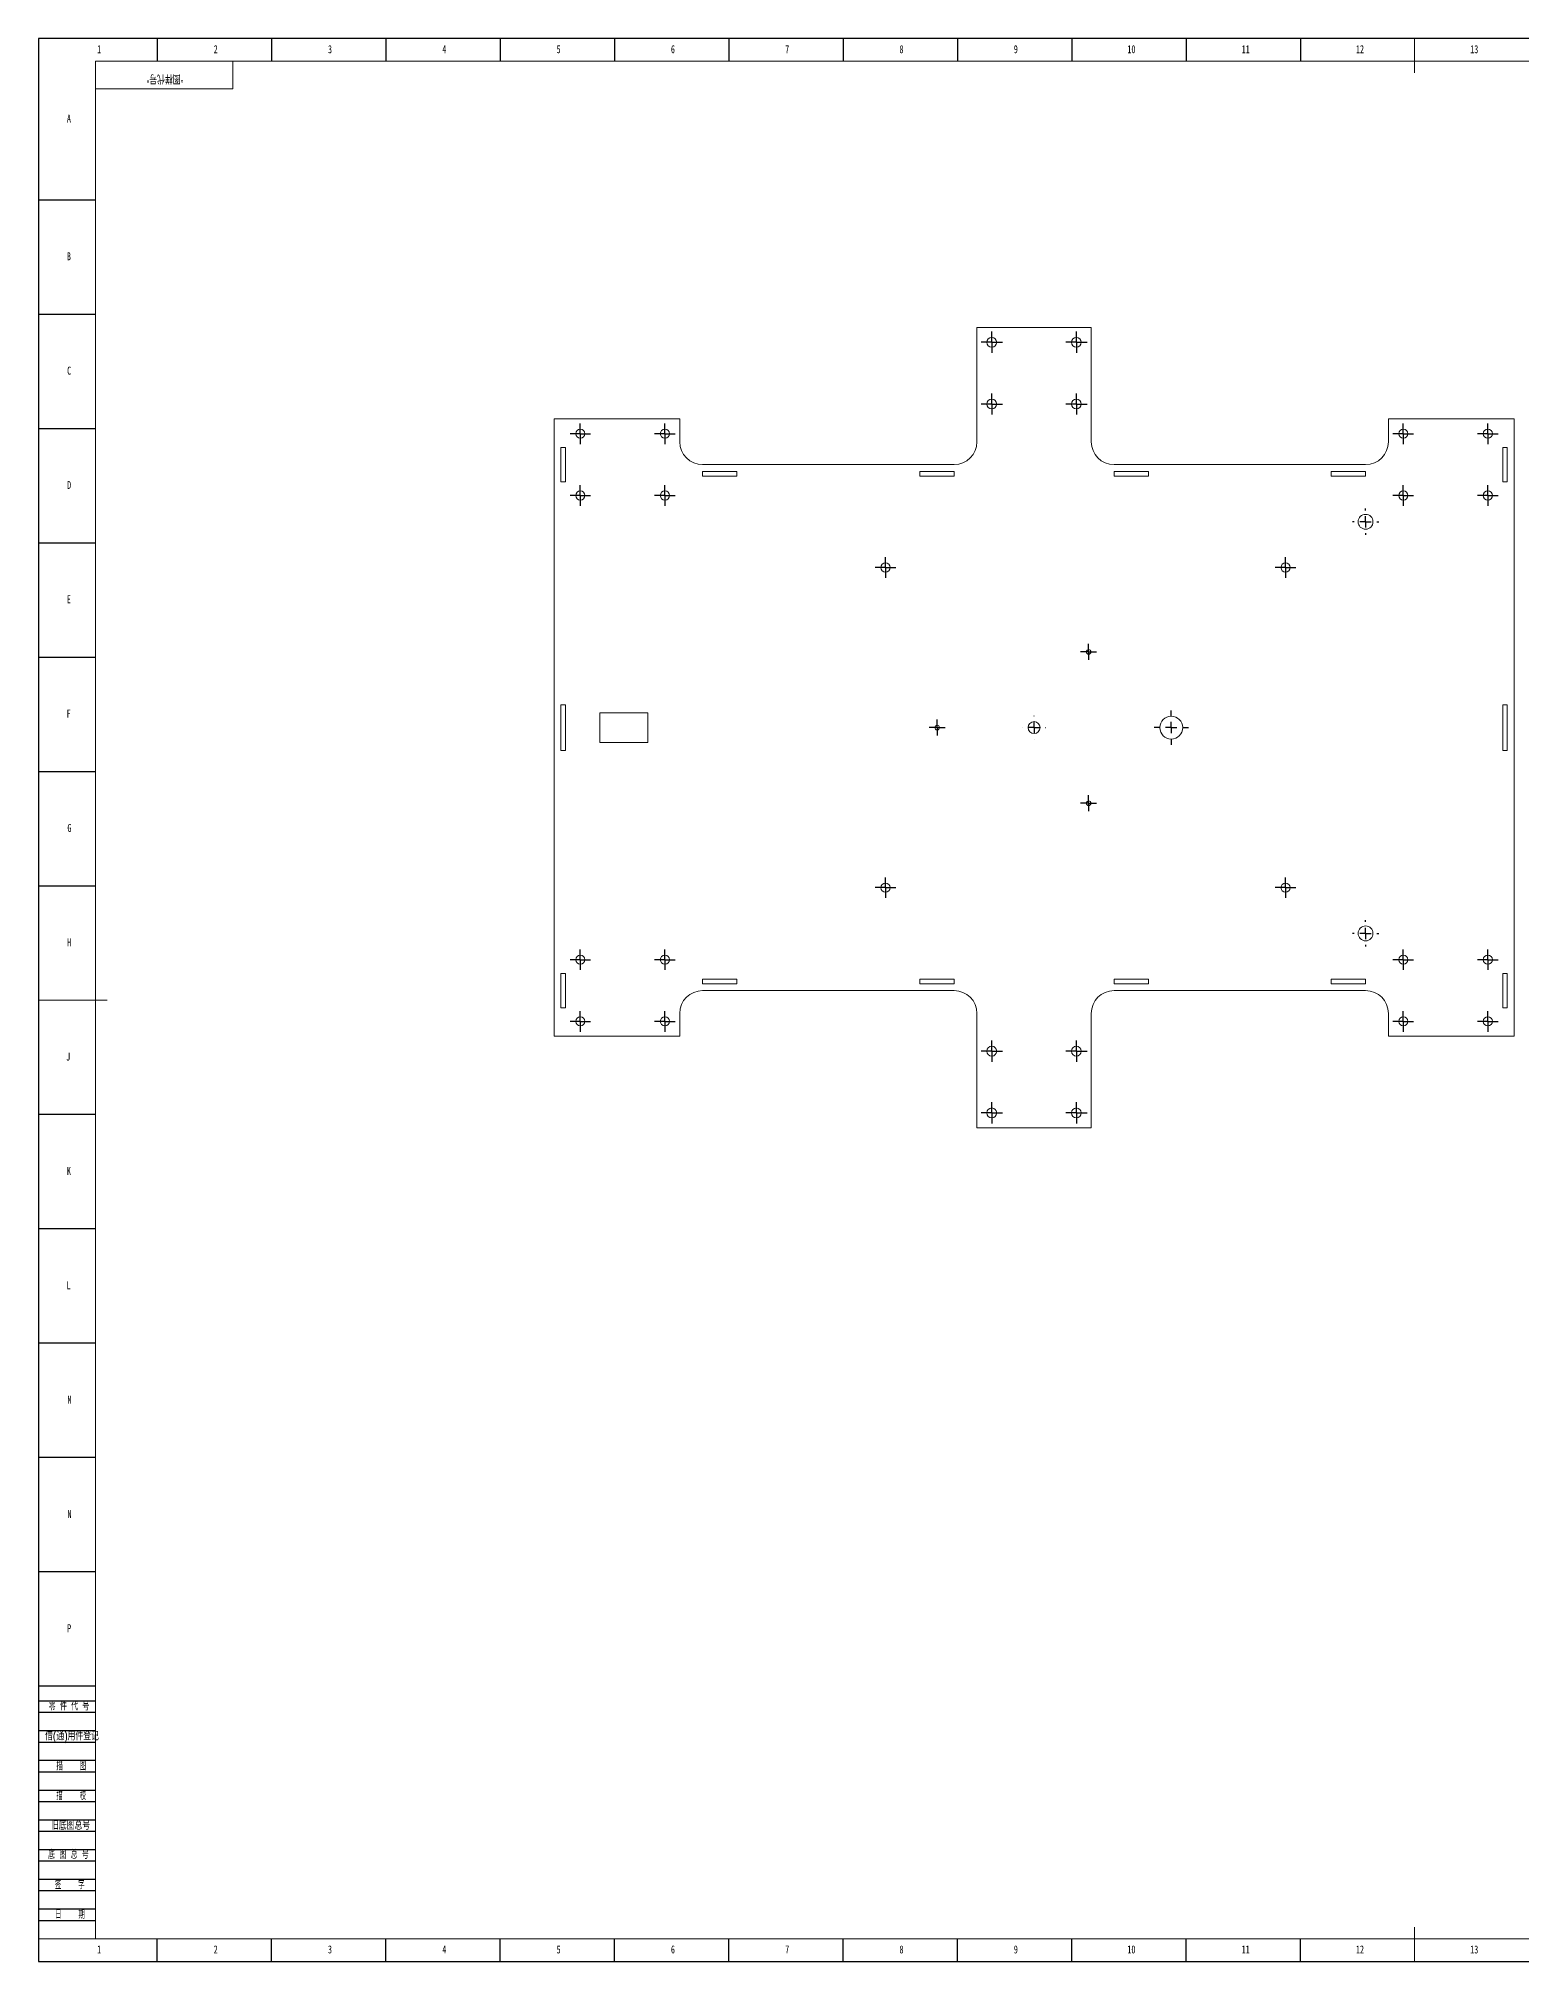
# Model space of a CAD drawing. Header units: millimetres. Extents: x 0 to 1189, y 0 to 841.
# Drawn here: x 0 to 649, y 0 to 841 of the extents above; entities that cross this region are included whole.
import ezdxf

# ---------------------------------------------------------------- set-up
doc = ezdxf.new("R2010")
doc.units = ezdxf.units.MM
for name, color, linetype in [('10', 7, 'Continuous'), ('5', 7, 'Continuous'), ('9', 7, 'Continuous'), ('SLD-0', 7, 'Continuous')]:
    doc.layers.add(name, color=color, linetype=linetype)
doc.styles.add('SLDTEXTSTYLE0', font='TXT', dxfattribs={"width": 0.7, "bigfont": 'bigfont'})
doc.styles.add('SLDTEXTSTYLE2', font='TXT', dxfattribs={"width": 0.614286, "bigfont": 'bigfont'})
doc.styles.add('SLDTEXTSTYLE4', font='TXT', dxfattribs={"width": 0.566667, "bigfont": 'bigfont'})
doc.styles.add('SLDTEXTSTYLE5', font='TXT', dxfattribs={"width": 0.7})

# ---------------------------------------------------------------- blocks, each defined once
blk = doc.blocks.new('SW_CENTERMARKSYMBOL_0')
at = {"layer": '10', "color": 0}
for p, q in [((-2.5, 0), (-4.5, 0)), ((0, 0), (-2.5, 0)), ((0, 2.5), (0, 4.5)), ((0, 0), (0, 2.5)), ((0, 0), (0, -2.5)), ((0, 0), (2.5, 0)), ((2.5, 0), (4.5, 0)), ((0, -2.5), (0, -4.5))]:
    blk.add_line(p, q, dxfattribs=at)
blk = doc.blocks.new('SW_CENTERMARKSYMBOL_1')
at = {"layer": '10', "color": 0}
for p, q in [((-2.5, 0), (-4.5, 0)), ((0, 0), (-2.5, 0)), ((0, 2.5), (0, 4.5)), ((0, 0), (0, 2.5)), ((0, 0), (0, -2.5)), ((0, 0), (2.5, 0)), ((2.5, 0), (4.5, 0)), ((0, -2.5), (0, -4.5))]:
    blk.add_line(p, q, dxfattribs=at)
blk = doc.blocks.new('SW_CENTERMARKSYMBOL_2')
at = {"layer": '10', "color": 0}
for p, q in [((-2.5, 0), (-4.5, 0)), ((0, 0), (-2.5, 0)), ((0, 2.5), (0, 4.5)), ((0, 0), (0, 2.5)), ((0, 0), (0, -2.5)), ((0, 0), (2.5, 0)), ((2.5, 0), (4.5, 0)), ((0, -2.5), (0, -4.5))]:
    blk.add_line(p, q, dxfattribs=at)
blk = doc.blocks.new('SW_CENTERMARKSYMBOL_3')
at = {"layer": '10', "color": 0}
for p, q in [((-2.5, 0), (-4.5, 0)), ((0, 0), (-2.5, 0)), ((0, 2.5), (0, 4.5)), ((0, 0), (0, 2.5)), ((0, 0), (0, -2.5)), ((0, 0), (2.5, 0)), ((2.5, 0), (4.5, 0)), ((0, -2.5), (0, -4.5))]:
    blk.add_line(p, q, dxfattribs=at)
blk = doc.blocks.new('SW_CENTERMARKSYMBOL_4')
at = {"layer": '10', "color": 0}
for p, q in [((-2.5, 0), (-4.5, 0)), ((0, 0), (-2.5, 0)), ((0, 2.5), (0, 4.5)), ((0, 0), (0, 2.5)), ((0, 0), (0, -2.5)), ((0, 0), (2.5, 0)), ((2.5, 0), (4.5, 0)), ((0, -2.5), (0, -4.5))]:
    blk.add_line(p, q, dxfattribs=at)
blk = doc.blocks.new('SW_CENTERMARKSYMBOL_5')
at = {"layer": '10', "color": 0}
for p, q in [((-2.5, 0), (-4.5, 0)), ((0, 0), (-2.5, 0)), ((0, 2.5), (0, 4.5)), ((0, 0), (0, 2.5)), ((0, 0), (0, -2.5)), ((0, 0), (2.5, 0)), ((2.5, 0), (4.5, 0)), ((0, -2.5), (0, -4.5))]:
    blk.add_line(p, q, dxfattribs=at)
blk = doc.blocks.new('SW_CENTERMARKSYMBOL_6')
at = {"layer": '10', "color": 0}
for p, q in [((-2.5, 0), (-4.5, 0)), ((0, 0), (-2.5, 0)), ((0, 2.5), (0, 4.5)), ((0, 0), (0, 2.5)), ((0, 0), (0, -2.5)), ((0, 0), (2.5, 0)), ((2.5, 0), (4.5, 0)), ((0, -2.5), (0, -4.5))]:
    blk.add_line(p, q, dxfattribs=at)
blk = doc.blocks.new('SW_CENTERMARKSYMBOL_7')
at = {"layer": '10', "color": 0}
for p, q in [((-2.5, 0), (-4.5, 0)), ((0, 0), (-2.5, 0)), ((0, 2.5), (0, 4.5)), ((0, 0), (0, 2.5)), ((0, 0), (0, -2.5)), ((0, 0), (2.5, 0)), ((2.5, 0), (4.5, 0)), ((0, -2.5), (0, -4.5))]:
    blk.add_line(p, q, dxfattribs=at)
blk = doc.blocks.new('SW_CENTERMARKSYMBOL_8')
at = {"layer": '10', "color": 0}
for p, q in [((-2.5, 0), (-4.5, 0)), ((0, 0), (-2.5, 0)), ((0, 2.5), (0, 4.5)), ((0, 0), (0, 2.5)), ((0, 0), (0, -2.5)), ((0, 0), (2.5, 0)), ((2.5, 0), (4.5, 0)), ((0, -2.5), (0, -4.5))]:
    blk.add_line(p, q, dxfattribs=at)
blk = doc.blocks.new('SW_CENTERMARKSYMBOL_9')
at = {"layer": '10', "color": 0}
for p, q in [((-2.5, 0), (-4.5, 0)), ((0, 0), (-2.5, 0)), ((0, 2.5), (0, 4.5)), ((0, 0), (0, 2.5)), ((0, 0), (0, -2.5)), ((0, 0), (2.5, 0)), ((2.5, 0), (4.5, 0)), ((0, -2.5), (0, -4.5))]:
    blk.add_line(p, q, dxfattribs=at)
blk = doc.blocks.new('SW_CENTERMARKSYMBOL_10')
at = {"layer": '10', "color": 0}
for p, q in [((-2.5, 0), (-4.5, 0)), ((0, 0), (-2.5, 0)), ((0, 2.5), (0, 4.5)), ((0, 0), (0, 2.5)), ((0, 0), (0, -2.5)), ((0, 0), (2.5, 0)), ((2.5, 0), (4.5, 0)), ((0, -2.5), (0, -4.5))]:
    blk.add_line(p, q, dxfattribs=at)
blk = doc.blocks.new('SW_CENTERMARKSYMBOL_11')
at = {"layer": '10', "color": 0}
for p, q in [((-2.5, 0), (-4.5, 0)), ((0, 0), (-2.5, 0)), ((0, 2.5), (0, 4.5)), ((0, 0), (0, 2.5)), ((0, 0), (0, -2.5)), ((0, 0), (2.5, 0)), ((2.5, 0), (4.5, 0)), ((0, -2.5), (0, -4.5))]:
    blk.add_line(p, q, dxfattribs=at)
blk = doc.blocks.new('SW_CENTERMARKSYMBOL_12')
at = {"layer": '10', "color": 0}
for p, q in [((-2.5, 0), (-4.5, 0)), ((0, 0), (-2.5, 0)), ((0, 2.5), (0, 4.5)), ((0, 0), (0, 2.5)), ((0, 0), (0, -2.5)), ((0, 0), (2.5, 0)), ((2.5, 0), (4.5, 0)), ((0, -2.5), (0, -4.5))]:
    blk.add_line(p, q, dxfattribs=at)
blk = doc.blocks.new('SW_CENTERMARKSYMBOL_13')
at = {"layer": '10', "color": 0}
for p, q in [((-2.5, 0), (-4.5, 0)), ((0, 0), (-2.5, 0)), ((0, 2.5), (0, 4.5)), ((0, 0), (0, 2.5)), ((0, 0), (0, -2.5)), ((0, 0), (2.5, 0)), ((2.5, 0), (4.5, 0)), ((0, -2.5), (0, -4.5))]:
    blk.add_line(p, q, dxfattribs=at)
blk = doc.blocks.new('SW_CENTERMARKSYMBOL_14')
at = {"layer": '10', "color": 0}
for p, q in [((-2.5, 0), (-4.5, 0)), ((0, 0), (-2.5, 0)), ((0, 2.5), (0, 4.5)), ((0, 0), (0, 2.5)), ((0, 0), (0, -2.5)), ((0, 0), (2.5, 0)), ((2.5, 0), (4.5, 0)), ((0, -2.5), (0, -4.5))]:
    blk.add_line(p, q, dxfattribs=at)
blk = doc.blocks.new('SW_CENTERMARKSYMBOL_15')
at = {"layer": '10', "color": 0}
for p, q in [((-2.5, 0), (-4.5, 0)), ((0, 0), (-2.5, 0)), ((0, 2.5), (0, 4.5)), ((0, 0), (0, 2.5)), ((0, 0), (0, -2.5)), ((0, 0), (2.5, 0)), ((2.5, 0), (4.5, 0)), ((0, -2.5), (0, -4.5))]:
    blk.add_line(p, q, dxfattribs=at)
blk = doc.blocks.new('SW_CENTERMARKSYMBOL_16')
at = {"layer": '10', "color": 0}
for p, q in [((-2.5, 0), (-4.65, 0)), ((0, 0), (-2.5, 0)), ((0, 2.5), (0, 4.65)), ((0, 0), (0, 2.5)), ((0, 0), (0, -2.5)), ((0, 0), (2.5, 0)), ((2.5, 0), (4.65, 0)), ((0, -2.5), (0, -4.65))]:
    blk.add_line(p, q, dxfattribs=at)
blk = doc.blocks.new('SW_CENTERMARKSYMBOL_17')
at = {"layer": '10', "color": 0}
for p, q in [((-2.5, 0), (-4.65, 0)), ((0, 0), (-2.5, 0)), ((0, 2.5), (0, 4.65)), ((0, 0), (0, 2.5)), ((0, 0), (0, -2.5)), ((0, 0), (2.5, 0)), ((2.5, 0), (4.65, 0)), ((0, -2.5), (0, -4.65))]:
    blk.add_line(p, q, dxfattribs=at)
blk = doc.blocks.new('SW_CENTERMARKSYMBOL_18')
at = {"layer": '10', "color": 0}
for p, q in [((-2.5, 0), (-4.65, 0)), ((0, 0), (-2.5, 0)), ((0, 2.5), (0, 4.65)), ((0, 0), (0, 2.5)), ((0, 0), (0, -2.5)), ((0, 0), (2.5, 0)), ((2.5, 0), (4.65, 0)), ((0, -2.5), (0, -4.65))]:
    blk.add_line(p, q, dxfattribs=at)
blk = doc.blocks.new('SW_CENTERMARKSYMBOL_19')
at = {"layer": '10', "color": 0}
for p, q in [((-2.5, 0), (-4.65, 0)), ((0, 0), (-2.5, 0)), ((0, 2.5), (0, 4.65)), ((0, 0), (0, 2.5)), ((0, 0), (0, -2.5)), ((0, 0), (2.5, 0)), ((2.5, 0), (4.65, 0)), ((0, -2.5), (0, -4.65))]:
    blk.add_line(p, q, dxfattribs=at)
blk = doc.blocks.new('SW_CENTERMARKSYMBOL_20')
at = {"layer": '10', "color": 0}
for p, q in [((-2.5, 0), (-4.65, 0)), ((0, 0), (-2.5, 0)), ((0, 2.5), (0, 4.65)), ((0, 0), (0, 2.5)), ((0, 0), (0, -2.5)), ((0, 0), (2.5, 0)), ((2.5, 0), (4.65, 0)), ((0, -2.5), (0, -4.65))]:
    blk.add_line(p, q, dxfattribs=at)
blk = doc.blocks.new('SW_CENTERMARKSYMBOL_21')
at = {"layer": '10', "color": 0}
for p, q in [((-2.5, 0), (-4.65, 0)), ((0, 0), (-2.5, 0)), ((0, 2.5), (0, 4.65)), ((0, 0), (0, 2.5)), ((0, 0), (0, -2.5)), ((0, 0), (2.5, 0)), ((2.5, 0), (4.65, 0)), ((0, -2.5), (0, -4.65))]:
    blk.add_line(p, q, dxfattribs=at)
blk = doc.blocks.new('SW_CENTERMARKSYMBOL_22')
at = {"layer": '10', "color": 0}
for p, q in [((-2.5, 0), (-4.65, 0)), ((0, 0), (-2.5, 0)), ((0, 2.5), (0, 4.65)), ((0, 0), (0, 2.5)), ((0, 0), (0, -2.5)), ((0, 0), (2.5, 0)), ((2.5, 0), (4.65, 0)), ((0, -2.5), (0, -4.65))]:
    blk.add_line(p, q, dxfattribs=at)
blk = doc.blocks.new('SW_CENTERMARKSYMBOL_23')
at = {"layer": '10', "color": 0}
for p, q in [((-2.5, 0), (-4.65, 0)), ((0, 0), (-2.5, 0)), ((0, 2.5), (0, 4.65)), ((0, 0), (0, 2.5)), ((0, 0), (0, -2.5)), ((0, 0), (2.5, 0)), ((2.5, 0), (4.65, 0)), ((0, -2.5), (0, -4.65))]:
    blk.add_line(p, q, dxfattribs=at)
blk = doc.blocks.new('SW_CENTERMARKSYMBOL_24')
at = {"layer": '10', "color": 0}
for p, q in [((-5, 0), (-5.1, 0)), ((0, 0), (-2.5, 0)), ((0, 5), (0, 5.1)), ((0, 0), (0, 2.5)), ((0, 0), (0, -2.5)), ((0, 0), (2.5, 0)), ((5, 0), (5.1, 0)), ((0, -5), (0, -5.1))]:
    blk.add_line(p, q, dxfattribs=at)
blk = doc.blocks.new('SW_CENTERMARKSYMBOL_25')
at = {"layer": '10', "color": 0}
for p, q in [((-2.5, 0), (-3.5, 0)), ((0, 0), (-2.5, 0)), ((0, 2.5), (0, 3.5)), ((0, 0), (0, 2.5)), ((0, 0), (0, -2.5)), ((0, 0), (2.5, 0)), ((2.5, 0), (3.5, 0)), ((0, -2.5), (0, -3.5))]:
    blk.add_line(p, q, dxfattribs=at)
blk = doc.blocks.new('SW_CENTERMARKSYMBOL_26')
at = {"layer": '10', "color": 0}
for p, q in [((-2.5, 0), (-3.5, 0)), ((0, 0), (-2.5, 0)), ((0, 2.5), (0, 3.5)), ((0, 0), (0, 2.5)), ((0, 0), (0, -2.5)), ((0, 0), (2.5, 0)), ((2.5, 0), (3.5, 0)), ((0, -2.5), (0, -3.5))]:
    blk.add_line(p, q, dxfattribs=at)
blk = doc.blocks.new('SW_CENTERMARKSYMBOL_27')
at = {"layer": '10', "color": 0}
for p, q in [((-2.5, 0), (-3.5, 0)), ((0, 0), (-2.5, 0)), ((0, 2.5), (0, 3.5)), ((0, 0), (0, 2.5)), ((0, 0), (0, -2.5)), ((0, 0), (2.5, 0)), ((2.5, 0), (3.5, 0)), ((0, -2.5), (0, -3.5))]:
    blk.add_line(p, q, dxfattribs=at)
blk = doc.blocks.new('SW_CENTERMARKSYMBOL_28')
at = {"layer": '10', "color": 0}
for p, q in [((-2.5, 0), (-4.5, 0)), ((0, 0), (-2.5, 0)), ((0, 2.5), (0, 4.5)), ((0, 0), (0, 2.5)), ((0, 0), (0, -2.5)), ((0, 0), (2.5, 0)), ((2.5, 0), (4.5, 0)), ((0, -2.5), (0, -4.5))]:
    blk.add_line(p, q, dxfattribs=at)
blk = doc.blocks.new('SW_CENTERMARKSYMBOL_29')
at = {"layer": '10', "color": 0}
for p, q in [((-2.5, 0), (-4.5, 0)), ((0, 0), (-2.5, 0)), ((0, 2.5), (0, 4.5)), ((0, 0), (0, 2.5)), ((0, 0), (0, -2.5)), ((0, 0), (2.5, 0)), ((2.5, 0), (4.5, 0)), ((0, -2.5), (0, -4.5))]:
    blk.add_line(p, q, dxfattribs=at)
blk = doc.blocks.new('SW_CENTERMARKSYMBOL_30')
at = {"layer": '10', "color": 0}
for p, q in [((-2.5, 0), (-4.5, 0)), ((0, 0), (-2.5, 0)), ((0, 2.5), (0, 4.5)), ((0, 0), (0, 2.5)), ((0, 0), (0, -2.5)), ((0, 0), (2.5, 0)), ((2.5, 0), (4.5, 0)), ((0, -2.5), (0, -4.5))]:
    blk.add_line(p, q, dxfattribs=at)
blk = doc.blocks.new('SW_CENTERMARKSYMBOL_31')
at = {"layer": '10', "color": 0}
for p, q in [((-2.5, 0), (-4.5, 0)), ((0, 0), (-2.5, 0)), ((0, 2.5), (0, 4.5)), ((0, 0), (0, 2.5)), ((0, 0), (0, -2.5)), ((0, 0), (2.5, 0)), ((2.5, 0), (4.5, 0)), ((0, -2.5), (0, -4.5))]:
    blk.add_line(p, q, dxfattribs=at)
blk = doc.blocks.new('SW_CENTERMARKSYMBOL_32')
at = {"layer": '10', "color": 0}
for p, q in [((-5, 0), (-5.75, 0)), ((0, 0), (-2.5, 0)), ((0, 5), (0, 5.75)), ((0, 0), (0, 2.5)), ((0, 0), (0, -2.5)), ((0, 0), (2.5, 0)), ((5, 0), (5.75, 0)), ((0, -5), (0, -5.75))]:
    blk.add_line(p, q, dxfattribs=at)
blk = doc.blocks.new('SW_CENTERMARKSYMBOL_33')
at = {"layer": '10', "color": 0}
for p, q in [((-5, 0), (-5.75, 0)), ((0, 0), (-2.5, 0)), ((0, 5), (0, 5.75)), ((0, 0), (0, 2.5)), ((0, 0), (0, -2.5)), ((0, 0), (2.5, 0)), ((5, 0), (5.75, 0)), ((0, -5), (0, -5.75))]:
    blk.add_line(p, q, dxfattribs=at)
blk = doc.blocks.new('SW_CENTERMARKSYMBOL_34')
at = {"layer": '10', "color": 0}
for p, q in [((-5, 0), (-7.5, 0)), ((0, 0), (-2.5, 0)), ((0, 5), (0, 7.5)), ((0, 0), (0, 2.5)), ((0, 0), (0, -2.5)), ((0, 0), (2.5, 0)), ((5, 0), (7.5, 0)), ((0, -5), (0, -7.5))]:
    blk.add_line(p, q, dxfattribs=at)
blk = doc.blocks.new('SW_CENTERMARKSYMBOL_35')
at = {"layer": '10', "color": 0}
for p, q in [((-2.5, 0), (-4.5, 0)), ((0, 0), (-2.5, 0)), ((0, 2.5), (0, 4.5)), ((0, 0), (0, 2.5)), ((0, 0), (0, -2.5)), ((0, 0), (2.5, 0)), ((2.5, 0), (4.5, 0)), ((0, -2.5), (0, -4.5))]:
    blk.add_line(p, q, dxfattribs=at)
blk = doc.blocks.new('SW_CENTERMARKSYMBOL_36')
at = {"layer": '10', "color": 0}
for p, q in [((-2.5, 0), (-4.5, 0)), ((0, 0), (-2.5, 0)), ((0, 2.5), (0, 4.5)), ((0, 0), (0, 2.5)), ((0, 0), (0, -2.5)), ((0, 0), (2.5, 0)), ((2.5, 0), (4.5, 0)), ((0, -2.5), (0, -4.5))]:
    blk.add_line(p, q, dxfattribs=at)
blk = doc.blocks.new('SW_CENTERMARKSYMBOL_37')
at = {"layer": '10', "color": 0}
for p, q in [((-2.5, 0), (-4.5, 0)), ((0, 0), (-2.5, 0)), ((0, 2.5), (0, 4.5)), ((0, 0), (0, 2.5)), ((0, 0), (0, -2.5)), ((0, 0), (2.5, 0)), ((2.5, 0), (4.5, 0)), ((0, -2.5), (0, -4.5))]:
    blk.add_line(p, q, dxfattribs=at)
blk = doc.blocks.new('SW_CENTERMARKSYMBOL_38')
at = {"layer": '10', "color": 0}
for p, q in [((-2.5, 0), (-4.5, 0)), ((0, 0), (-2.5, 0)), ((0, 2.5), (0, 4.5)), ((0, 0), (0, 2.5)), ((0, 0), (0, -2.5)), ((0, 0), (2.5, 0)), ((2.5, 0), (4.5, 0)), ((0, -2.5), (0, -4.5))]:
    blk.add_line(p, q, dxfattribs=at)
blk = doc.blocks.new('SW_CENTERMARKSYMBOL_39')
at = {"layer": '10', "color": 0}
for p, q in [((-2.5, 0), (-4.5, 0)), ((0, 0), (-2.5, 0)), ((0, 2.5), (0, 4.5)), ((0, 0), (0, 2.5)), ((0, 0), (0, -2.5)), ((0, 0), (2.5, 0)), ((2.5, 0), (4.5, 0)), ((0, -2.5), (0, -4.5))]:
    blk.add_line(p, q, dxfattribs=at)
blk = doc.blocks.new('SW_CENTERMARKSYMBOL_40')
at = {"layer": '10', "color": 0}
for p, q in [((-2.5, 0), (-4.5, 0)), ((0, 0), (-2.5, 0)), ((0, 2.5), (0, 4.5)), ((0, 0), (0, 2.5)), ((0, 0), (0, -2.5)), ((0, 0), (2.5, 0)), ((2.5, 0), (4.5, 0)), ((0, -2.5), (0, -4.5))]:
    blk.add_line(p, q, dxfattribs=at)
blk = doc.blocks.new('SW_CENTERMARKSYMBOL_41')
at = {"layer": '10', "color": 0}
for p, q in [((-2.5, 0), (-4.5, 0)), ((0, 0), (-2.5, 0)), ((0, 2.5), (0, 4.5)), ((0, 0), (0, 2.5)), ((0, 0), (0, -2.5)), ((0, 0), (2.5, 0)), ((2.5, 0), (4.5, 0)), ((0, -2.5), (0, -4.5))]:
    blk.add_line(p, q, dxfattribs=at)
blk = doc.blocks.new('SW_CENTERMARKSYMBOL_42')
at = {"layer": '10', "color": 0}
for p, q in [((-2.5, 0), (-4.5, 0)), ((0, 0), (-2.5, 0)), ((0, 2.5), (0, 4.5)), ((0, 0), (0, 2.5)), ((0, 0), (0, -2.5)), ((0, 0), (2.5, 0)), ((2.5, 0), (4.5, 0)), ((0, -2.5), (0, -4.5))]:
    blk.add_line(p, q, dxfattribs=at)
blk = doc.blocks.new('SW_CENTERMARKSYMBOL_43')
at = {"layer": '10', "color": 0}
for p, q in [((-2.5, 0), (-4.5, 0)), ((0, 0), (-2.5, 0)), ((0, 2.5), (0, 4.5)), ((0, 0), (0, 2.5)), ((0, 0), (0, -2.5)), ((0, 0), (2.5, 0)), ((2.5, 0), (4.5, 0)), ((0, -2.5), (0, -4.5))]:
    blk.add_line(p, q, dxfattribs=at)
blk = doc.blocks.new('SW_CENTERMARKSYMBOL_44')
at = {"layer": '10', "color": 0}
for p, q in [((-2.5, 0), (-4.5, 0)), ((0, 0), (-2.5, 0)), ((0, 2.5), (0, 4.5)), ((0, 0), (0, 2.5)), ((0, 0), (0, -2.5)), ((0, 0), (2.5, 0)), ((2.5, 0), (4.5, 0)), ((0, -2.5), (0, -4.5))]:
    blk.add_line(p, q, dxfattribs=at)
blk = doc.blocks.new('SW_CENTERMARKSYMBOL_45')
at = {"layer": '10', "color": 0}
for p, q in [((-2.5, 0), (-4.5, 0)), ((0, 0), (-2.5, 0)), ((0, 2.5), (0, 4.5)), ((0, 0), (0, 2.5)), ((0, 0), (0, -2.5)), ((0, 0), (2.5, 0)), ((2.5, 0), (4.5, 0)), ((0, -2.5), (0, -4.5))]:
    blk.add_line(p, q, dxfattribs=at)
blk = doc.blocks.new('SW_CENTERMARKSYMBOL_46')
at = {"layer": '10', "color": 0}
for p, q in [((-2.5, 0), (-4.5, 0)), ((0, 0), (-2.5, 0)), ((0, 2.5), (0, 4.5)), ((0, 0), (0, 2.5)), ((0, 0), (0, -2.5)), ((0, 0), (2.5, 0)), ((2.5, 0), (4.5, 0)), ((0, -2.5), (0, -4.5))]:
    blk.add_line(p, q, dxfattribs=at)
blk = doc.blocks.new('SW_CENTERMARKSYMBOL_47')
at = {"layer": '10', "color": 0}
for p, q in [((-2.5, 0), (-4.5, 0)), ((0, 0), (-2.5, 0)), ((0, 2.5), (0, 4.5)), ((0, 0), (0, 2.5)), ((0, 0), (0, -2.5)), ((0, 0), (2.5, 0)), ((2.5, 0), (4.5, 0)), ((0, -2.5), (0, -4.5))]:
    blk.add_line(p, q, dxfattribs=at)
blk = doc.blocks.new('SW_CENTERMARKSYMBOL_48')
at = {"layer": '10', "color": 0}
for p, q in [((-2.5, 0), (-4.5, 0)), ((0, 0), (-2.5, 0)), ((0, 2.5), (0, 4.5)), ((0, 0), (0, 2.5)), ((0, 0), (0, -2.5)), ((0, 0), (2.5, 0)), ((2.5, 0), (4.5, 0)), ((0, -2.5), (0, -4.5))]:
    blk.add_line(p, q, dxfattribs=at)
blk = doc.blocks.new('SW_CENTERMARKSYMBOL_49')
at = {"layer": '10', "color": 0}
for p, q in [((-2.5, 0), (-4.5, 0)), ((0, 0), (-2.5, 0)), ((0, 2.5), (0, 4.5)), ((0, 0), (0, 2.5)), ((0, 0), (0, -2.5)), ((0, 0), (2.5, 0)), ((2.5, 0), (4.5, 0)), ((0, -2.5), (0, -4.5))]:
    blk.add_line(p, q, dxfattribs=at)
blk = doc.blocks.new('SW_CENTERMARKSYMBOL_50')
at = {"layer": '10', "color": 0}
for p, q in [((-2.5, 0), (-4.5, 0)), ((0, 0), (-2.5, 0)), ((0, 2.5), (0, 4.5)), ((0, 0), (0, 2.5)), ((0, 0), (0, -2.5)), ((0, 0), (2.5, 0)), ((2.5, 0), (4.5, 0)), ((0, -2.5), (0, -4.5))]:
    blk.add_line(p, q, dxfattribs=at)
blk = doc.blocks.new('SW_CENTERMARKSYMBOL_51')
at = {"layer": '10', "color": 0}
for p, q in [((-2.5, 0), (-4.65, 0)), ((0, 0), (-2.5, 0)), ((0, 2.5), (0, 4.65)), ((0, 0), (0, 2.5)), ((0, 0), (0, -2.5)), ((0, 0), (2.5, 0)), ((2.5, 0), (4.65, 0)), ((0, -2.5), (0, -4.65))]:
    blk.add_line(p, q, dxfattribs=at)
blk = doc.blocks.new('SW_CENTERMARKSYMBOL_52')
at = {"layer": '10', "color": 0}
for p, q in [((-2.5, 0), (-4.65, 0)), ((0, 0), (-2.5, 0)), ((0, 2.5), (0, 4.65)), ((0, 0), (0, 2.5)), ((0, 0), (0, -2.5)), ((0, 0), (2.5, 0)), ((2.5, 0), (4.65, 0)), ((0, -2.5), (0, -4.65))]:
    blk.add_line(p, q, dxfattribs=at)
blk = doc.blocks.new('SW_CENTERMARKSYMBOL_53')
at = {"layer": '10', "color": 0}
for p, q in [((-2.5, 0), (-4.65, 0)), ((0, 0), (-2.5, 0)), ((0, 2.5), (0, 4.65)), ((0, 0), (0, 2.5)), ((0, 0), (0, -2.5)), ((0, 0), (2.5, 0)), ((2.5, 0), (4.65, 0)), ((0, -2.5), (0, -4.65))]:
    blk.add_line(p, q, dxfattribs=at)
blk = doc.blocks.new('SW_CENTERMARKSYMBOL_54')
at = {"layer": '10', "color": 0}
for p, q in [((-2.5, 0), (-4.65, 0)), ((0, 0), (-2.5, 0)), ((0, 2.5), (0, 4.65)), ((0, 0), (0, 2.5)), ((0, 0), (0, -2.5)), ((0, 0), (2.5, 0)), ((2.5, 0), (4.65, 0)), ((0, -2.5), (0, -4.65))]:
    blk.add_line(p, q, dxfattribs=at)
blk = doc.blocks.new('SW_CENTERMARKSYMBOL_55')
at = {"layer": '10', "color": 0}
for p, q in [((-2.5, 0), (-4.65, 0)), ((0, 0), (-2.5, 0)), ((0, 2.5), (0, 4.65)), ((0, 0), (0, 2.5)), ((0, 0), (0, -2.5)), ((0, 0), (2.5, 0)), ((2.5, 0), (4.65, 0)), ((0, -2.5), (0, -4.65))]:
    blk.add_line(p, q, dxfattribs=at)
blk = doc.blocks.new('SW_CENTERMARKSYMBOL_56')
at = {"layer": '10', "color": 0}
for p, q in [((-2.5, 0), (-4.65, 0)), ((0, 0), (-2.5, 0)), ((0, 2.5), (0, 4.65)), ((0, 0), (0, 2.5)), ((0, 0), (0, -2.5)), ((0, 0), (2.5, 0)), ((2.5, 0), (4.65, 0)), ((0, -2.5), (0, -4.65))]:
    blk.add_line(p, q, dxfattribs=at)
blk = doc.blocks.new('SW_CENTERMARKSYMBOL_57')
at = {"layer": '10', "color": 0}
for p, q in [((-2.5, 0), (-4.65, 0)), ((0, 0), (-2.5, 0)), ((0, 2.5), (0, 4.65)), ((0, 0), (0, 2.5)), ((0, 0), (0, -2.5)), ((0, 0), (2.5, 0)), ((2.5, 0), (4.65, 0)), ((0, -2.5), (0, -4.65))]:
    blk.add_line(p, q, dxfattribs=at)
blk = doc.blocks.new('SW_CENTERMARKSYMBOL_58')
at = {"layer": '10', "color": 0}
for p, q in [((-2.5, 0), (-4.65, 0)), ((0, 0), (-2.5, 0)), ((0, 2.5), (0, 4.65)), ((0, 0), (0, 2.5)), ((0, 0), (0, -2.5)), ((0, 0), (2.5, 0)), ((2.5, 0), (4.65, 0)), ((0, -2.5), (0, -4.65))]:
    blk.add_line(p, q, dxfattribs=at)
blk = doc.blocks.new('SW_CENTERMARKSYMBOL_59')
at = {"layer": '10', "color": 0}
for p, q in [((-5, 0), (-5.1, 0)), ((0, 0), (-2.5, 0)), ((0, 5), (0, 5.1)), ((0, 0), (0, 2.5)), ((0, 0), (0, -2.5)), ((0, 0), (2.5, 0)), ((5, 0), (5.1, 0)), ((0, -5), (0, -5.1))]:
    blk.add_line(p, q, dxfattribs=at)
blk = doc.blocks.new('SW_CENTERMARKSYMBOL_60')
at = {"layer": '10', "color": 0}
for p, q in [((-2.5, 0), (-3.5, 0)), ((0, 0), (-2.5, 0)), ((0, 2.5), (0, 3.5)), ((0, 0), (0, 2.5)), ((0, 0), (0, -2.5)), ((0, 0), (2.5, 0)), ((2.5, 0), (3.5, 0)), ((0, -2.5), (0, -3.5))]:
    blk.add_line(p, q, dxfattribs=at)
blk = doc.blocks.new('SW_CENTERMARKSYMBOL_61')
at = {"layer": '10', "color": 0}
for p, q in [((-2.5, 0), (-3.5, 0)), ((0, 0), (-2.5, 0)), ((0, 2.5), (0, 3.5)), ((0, 0), (0, 2.5)), ((0, 0), (0, -2.5)), ((0, 0), (2.5, 0)), ((2.5, 0), (3.5, 0)), ((0, -2.5), (0, -3.5))]:
    blk.add_line(p, q, dxfattribs=at)
blk = doc.blocks.new('SW_CENTERMARKSYMBOL_62')
at = {"layer": '10', "color": 0}
for p, q in [((-2.5, 0), (-3.5, 0)), ((0, 0), (-2.5, 0)), ((0, 2.5), (0, 3.5)), ((0, 0), (0, 2.5)), ((0, 0), (0, -2.5)), ((0, 0), (2.5, 0)), ((2.5, 0), (3.5, 0)), ((0, -2.5), (0, -3.5))]:
    blk.add_line(p, q, dxfattribs=at)
blk = doc.blocks.new('SW_CENTERMARKSYMBOL_63')
at = {"layer": '10', "color": 0}
for p, q in [((-2.5, 0), (-4.5, 0)), ((0, 0), (-2.5, 0)), ((0, 2.5), (0, 4.5)), ((0, 0), (0, 2.5)), ((0, 0), (0, -2.5)), ((0, 0), (2.5, 0)), ((2.5, 0), (4.5, 0)), ((0, -2.5), (0, -4.5))]:
    blk.add_line(p, q, dxfattribs=at)
blk = doc.blocks.new('SW_CENTERMARKSYMBOL_64')
at = {"layer": '10', "color": 0}
for p, q in [((-2.5, 0), (-4.5, 0)), ((0, 0), (-2.5, 0)), ((0, 2.5), (0, 4.5)), ((0, 0), (0, 2.5)), ((0, 0), (0, -2.5)), ((0, 0), (2.5, 0)), ((2.5, 0), (4.5, 0)), ((0, -2.5), (0, -4.5))]:
    blk.add_line(p, q, dxfattribs=at)
blk = doc.blocks.new('SW_CENTERMARKSYMBOL_65')
at = {"layer": '10', "color": 0}
for p, q in [((-2.5, 0), (-4.5, 0)), ((0, 0), (-2.5, 0)), ((0, 2.5), (0, 4.5)), ((0, 0), (0, 2.5)), ((0, 0), (0, -2.5)), ((0, 0), (2.5, 0)), ((2.5, 0), (4.5, 0)), ((0, -2.5), (0, -4.5))]:
    blk.add_line(p, q, dxfattribs=at)
blk = doc.blocks.new('SW_CENTERMARKSYMBOL_66')
at = {"layer": '10', "color": 0}
for p, q in [((-2.5, 0), (-4.5, 0)), ((0, 0), (-2.5, 0)), ((0, 2.5), (0, 4.5)), ((0, 0), (0, 2.5)), ((0, 0), (0, -2.5)), ((0, 0), (2.5, 0)), ((2.5, 0), (4.5, 0)), ((0, -2.5), (0, -4.5))]:
    blk.add_line(p, q, dxfattribs=at)
blk = doc.blocks.new('SW_CENTERMARKSYMBOL_67')
at = {"layer": '10', "color": 0}
for p, q in [((-5, 0), (-5.75, 0)), ((0, 0), (-2.5, 0)), ((0, 5), (0, 5.75)), ((0, 0), (0, 2.5)), ((0, 0), (0, -2.5)), ((0, 0), (2.5, 0)), ((5, 0), (5.75, 0)), ((0, -5), (0, -5.75))]:
    blk.add_line(p, q, dxfattribs=at)
blk = doc.blocks.new('SW_CENTERMARKSYMBOL_68')
at = {"layer": '10', "color": 0}
for p, q in [((-5, 0), (-5.75, 0)), ((0, 0), (-2.5, 0)), ((0, 5), (0, 5.75)), ((0, 0), (0, 2.5)), ((0, 0), (0, -2.5)), ((0, 0), (2.5, 0)), ((5, 0), (5.75, 0)), ((0, -5), (0, -5.75))]:
    blk.add_line(p, q, dxfattribs=at)
blk = doc.blocks.new('SW_CENTERMARKSYMBOL_69')
at = {"layer": '10', "color": 0}
for p, q in [((-5, 0), (-7.5, 0)), ((0, 0), (-2.5, 0)), ((0, 5), (0, 7.5)), ((0, 0), (0, 2.5)), ((0, 0), (0, -2.5)), ((0, 0), (2.5, 0)), ((5, 0), (7.5, 0)), ((0, -5), (0, -7.5))]:
    blk.add_line(p, q, dxfattribs=at)

msp = doc.modelspace()

# ---------------------------------------------------------------- linework, layer by layer
at = {"color": 7, "linetype": 'Continuous', "lineweight": 15}
for p, q in [((410.53, 664.63), (410.53, 714.63)), ((410.53, 714.63), (460.53, 714.63)), ((460.53, 714.63), (460.53, 664.63)), ((225.53, 404.63), (225.53, 674.63)), ((225.53, 674.63), (280.53, 674.63)), ((280.53, 674.63), (280.53, 664.63)), ((590.53, 674.63), (590.53, 664.63)), ((590.53, 674.63), (645.53, 674.63)), ((645.53, 674.63), (645.53, 404.63)), ((228.53, 662.13), (230.53, 662.13)), ((228.53, 647.13), (228.53, 662.13)), ((230.53, 662.13), (230.53, 647.13)), ((640.53, 662.13), (642.53, 662.13)), ((640.53, 647.13), (640.53, 662.13)), ((642.53, 662.13), (642.53, 647.13)), ((290.53, 654.63), (400.53, 654.63)), ((290.53, 651.63), (305.53, 651.63)), ((290.53, 649.63), (290.53, 651.63)), ((305.53, 649.63), (290.53, 649.63)), ((305.53, 651.63), (305.53, 649.63)), ((385.53, 651.63), (400.53, 651.63)), ((385.53, 649.63), (385.53, 651.63)), ((400.53, 649.63), (385.53, 649.63)), ((400.53, 651.63), (400.53, 649.63)), ((580.53, 654.63), (470.53, 654.63)), ((470.53, 651.63), (485.53, 651.63)), ((470.53, 649.63), (470.53, 651.63)), ((485.53, 649.63), (470.53, 649.63)), ((485.53, 651.63), (485.53, 649.63)), ((565.53, 651.63), (580.53, 651.63)), ((565.53, 649.63), (565.53, 651.63)), ((580.53, 649.63), (565.53, 649.63)), ((580.53, 651.63), (580.53, 649.63)), ((230.53, 647.13), (228.53, 647.13)), ((642.53, 647.13), (640.53, 647.13)), ((228.53, 549.63), (230.53, 549.63)), ((228.53, 529.63), (228.53, 549.63)), ((230.53, 549.63), (230.53, 529.63)), ((640.53, 549.63), (642.53, 549.63)), ((640.53, 529.63), (640.53, 549.63)), ((642.53, 549.63), (642.53, 529.63)), ((245.53, 546.08), (245.53, 533.18)), ((266.53, 546.08), (245.53, 546.08)), ((266.53, 533.18), (266.53, 546.08)), ((245.53, 533.18), (266.53, 533.18)), ((230.53, 529.63), (228.53, 529.63)), ((642.53, 529.63), (640.53, 529.63)), ((228.53, 432.13), (230.53, 432.13)), ((228.53, 417.13), (228.53, 432.13)), ((230.53, 432.13), (230.53, 417.13)), ((290.53, 427.63), (290.53, 429.63)), ((290.53, 429.63), (305.53, 429.63)), ((305.53, 429.63), (305.53, 427.63)), ((385.53, 427.63), (385.53, 429.63)), ((385.53, 429.63), (400.53, 429.63)), ((400.53, 429.63), (400.53, 427.63)), ((470.53, 429.63), (485.53, 429.63)), ((470.53, 427.63), (470.53, 429.63)), ((485.53, 429.63), (485.53, 427.63)), ((565.53, 429.63), (580.53, 429.63)), ((565.53, 427.63), (565.53, 429.63)), ((580.53, 429.63), (580.53, 427.63)), ((640.53, 432.13), (642.53, 432.13)), ((640.53, 417.13), (640.53, 432.13)), ((642.53, 432.13), (642.53, 417.13)), ((305.53, 427.63), (290.53, 427.63)), ((290.53, 424.63), (400.53, 424.63)), ((400.53, 427.63), (385.53, 427.63)), ((485.53, 427.63), (470.53, 427.63)), ((580.53, 424.63), (470.53, 424.63)), ((580.53, 427.63), (565.53, 427.63)), ((230.53, 417.13), (228.53, 417.13)), ((280.53, 404.63), (280.53, 414.63)), ((410.53, 364.63), (410.53, 414.63)), ((460.53, 414.63), (460.53, 364.63)), ((590.53, 404.63), (590.53, 414.63)), ((642.53, 417.13), (640.53, 417.13)), ((280.53, 404.63), (225.53, 404.63)), ((645.53, 404.63), (590.53, 404.63)), ((460.53, 364.63), (410.53, 364.63))]:
    msp.add_line(p, q, dxfattribs=at)
for centre, radius in [((417.03, 708.13), 2.15), ((454.03, 708.13), 2.15), ((417.03, 681.13), 2.15), ((454.03, 681.13), 2.15), ((237.03, 668.13), 2), ((274.03, 668.13), 2), ((597.03, 668.13), 2), ((634.03, 668.13), 2), ((237.03, 641.13), 2), ((274.03, 641.13), 2), ((597.03, 641.13), 2), ((634.03, 641.13), 2), ((580.53, 629.63), 3.25), ((370.53, 609.63), 2), ((545.53, 609.63), 2), ((459.39, 572.73), 1), ((393.13, 539.63), 1), ((435.53, 539.63), 2.6), ((495.53, 539.63), 5), ((459.39, 506.53), 1), ((370.53, 469.63), 2), ((545.53, 469.63), 2), ((580.53, 449.63), 3.25), ((237.03, 438.13), 2), ((274.03, 438.13), 2), ((597.03, 438.13), 2), ((634.03, 438.13), 2), ((237.03, 411.13), 2), ((274.03, 411.13), 2), ((597.03, 411.13), 2), ((634.03, 411.13), 2), ((417.03, 398.13), 2.15), ((454.03, 398.13), 2.15), ((417.03, 371.13), 2.15), ((454.03, 371.13), 2.15)]:
    msp.add_circle(centre, radius, dxfattribs=at)
for centre, start, end in [((290.53, 664.63), 180, 270), ((400.53, 664.63), 270, 0), ((470.53, 664.63), 180, 270), ((580.53, 664.63), 270, 0), ((290.53, 414.63), 90, 180), ((400.53, 414.63), 0, 90), ((470.53, 414.63), 90, 180), ((580.53, 414.63), 0, 90)]:
    msp.add_arc(centre, 10, start, end, dxfattribs=at)
at = {"layer": '5', "color": 7}
for p, q in [((1189, 841), (0, 841)), ((0, 841), (0, 0)), ((0, 114), (25, 114)), ((0, 109), (25, 109)), ((0, 101), (25, 101)), ((0, 96), (25, 96)), ((0, 88), (25, 88)), ((0, 83), (25, 83)), ((0, 75), (25, 75)), ((0, 70), (25, 70)), ((0, 62), (25, 62)), ((0, 57), (25, 57)), ((0, 49), (25, 49)), ((0, 44), (25, 44)), ((0, 36), (25, 36)), ((0, 31), (25, 31)), ((0, 23), (25, 23)), ((0, 18), (25, 18)), ((0, 0), (1189, 0))]:
    msp.add_line(p, q, dxfattribs=at)
at = {"layer": '5'}
for p, q in [((52, 841), (52, 831.05)), ((102, 841), (102, 831.05)), ((152, 841), (152, 831.05)), ((202, 841), (202, 831.05)), ((252, 841), (252, 831.05)), ((302, 841), (302, 831.05)), ((352, 841), (352, 831.05)), ((402, 841), (402, 831.05)), ((452, 841), (452, 831.05)), ((502, 841), (502, 831.05)), ((552, 841), (552, 831.05)), ((0, 770.5), (25, 770.5)), ((0, 720.5), (25, 720.5)), ((0, 670.5), (25, 670.5)), ((0, 620.5), (25, 620.5)), ((0, 570.5), (25, 570.5)), ((0, 520.5), (25, 520.5)), ((0, 470.5), (25, 470.5)), ((0, 370.5), (25, 370.5)), ((0, 320.5), (25, 320.5)), ((0, 270.5), (25, 270.5)), ((0, 220.5), (25, 220.5)), ((0, 170.5), (25, 170.5)), ((0, 120.5), (25, 120.5)), ((52, 0), (52, 10)), ((102, 0), (102, 10)), ((152, 0), (152, 10)), ((202, 0), (202, 10)), ((252, 0), (252, 10)), ((302, 0), (302, 10)), ((352, 0), (352, 10)), ((402, 0), (402, 10)), ((452, 0), (452, 10)), ((502, 0), (502, 10)), ((552, 0), (552, 10))]:
    msp.add_line(p, q, dxfattribs=at)
at = {"layer": '5', "lineweight": 15}
for p, q in [((602, 841), (602, 826)), ((0, 420.5), (30, 420.5)), ((602, 0), (602, 15))]:
    msp.add_line(p, q, dxfattribs=at)
at = {"layer": '5', "color": 7, "lineweight": 15}
for p, q in [((1179, 831.05), (25, 831.05)), ((25, 831.05), (25, 10)), ((85, 819), (85, 831)), ((25, 819), (85, 819)), ((0, 10), (1179, 10))]:
    msp.add_line(p, q, dxfattribs=at)

# ---------------------------------------------------------------- block references
at = {"layer": '10'}
for name, p in [('SW_CENTERMARKSYMBOL_23', (417.03, 708.13)), ('SW_CENTERMARKSYMBOL_58', (417.03, 708.13)), ('SW_CENTERMARKSYMBOL_22', (454.03, 708.13)), ('SW_CENTERMARKSYMBOL_57', (454.03, 708.13)), ('SW_CENTERMARKSYMBOL_20', (417.03, 681.13)), ('SW_CENTERMARKSYMBOL_55', (417.03, 681.13)), ('SW_CENTERMARKSYMBOL_21', (454.03, 681.13)), ('SW_CENTERMARKSYMBOL_56', (454.03, 681.13)), ('SW_CENTERMARKSYMBOL_15', (237.03, 668.13)), ('SW_CENTERMARKSYMBOL_50', (237.03, 668.13)), ('SW_CENTERMARKSYMBOL_12', (274.03, 668.13)), ('SW_CENTERMARKSYMBOL_47', (274.03, 668.13)), ('SW_CENTERMARKSYMBOL_7', (597.03, 668.13)), ('SW_CENTERMARKSYMBOL_42', (597.03, 668.13)), ('SW_CENTERMARKSYMBOL_4', (634.03, 668.13)), ('SW_CENTERMARKSYMBOL_39', (634.03, 668.13)), ('SW_CENTERMARKSYMBOL_14', (237.03, 641.13)), ('SW_CENTERMARKSYMBOL_49', (237.03, 641.13)), ('SW_CENTERMARKSYMBOL_13', (274.03, 641.13)), ('SW_CENTERMARKSYMBOL_48', (274.03, 641.13)), ('SW_CENTERMARKSYMBOL_6', (597.03, 641.13)), ('SW_CENTERMARKSYMBOL_41', (597.03, 641.13)), ('SW_CENTERMARKSYMBOL_5', (634.03, 641.13)), ('SW_CENTERMARKSYMBOL_40', (634.03, 641.13)), ('SW_CENTERMARKSYMBOL_33', (580.53, 629.63)), ('SW_CENTERMARKSYMBOL_68', (580.53, 629.63)), ('SW_CENTERMARKSYMBOL_28', (370.53, 609.63)), ('SW_CENTERMARKSYMBOL_63', (370.53, 609.63)), ('SW_CENTERMARKSYMBOL_29', (545.53, 609.63)), ('SW_CENTERMARKSYMBOL_64', (545.53, 609.63)), ('SW_CENTERMARKSYMBOL_25', (459.39, 572.73)), ('SW_CENTERMARKSYMBOL_60', (459.39, 572.73)), ('SW_CENTERMARKSYMBOL_34', (495.53, 539.63)), ('SW_CENTERMARKSYMBOL_69', (495.53, 539.63)), ('SW_CENTERMARKSYMBOL_27', (393.13, 539.63)), ('SW_CENTERMARKSYMBOL_62', (393.13, 539.63)), ('SW_CENTERMARKSYMBOL_24', (435.53, 539.63)), ('SW_CENTERMARKSYMBOL_59', (435.53, 539.63)), ('SW_CENTERMARKSYMBOL_26', (459.39, 506.53)), ('SW_CENTERMARKSYMBOL_61', (459.39, 506.53)), ('SW_CENTERMARKSYMBOL_30', (370.53, 469.63)), ('SW_CENTERMARKSYMBOL_65', (370.53, 469.63)), ('SW_CENTERMARKSYMBOL_31', (545.53, 469.63)), ('SW_CENTERMARKSYMBOL_66', (545.53, 469.63)), ('SW_CENTERMARKSYMBOL_32', (580.53, 449.63)), ('SW_CENTERMARKSYMBOL_67', (580.53, 449.63)), ('SW_CENTERMARKSYMBOL_10', (237.03, 438.13)), ('SW_CENTERMARKSYMBOL_45', (237.03, 438.13)), ('SW_CENTERMARKSYMBOL_9', (274.03, 438.13)), ('SW_CENTERMARKSYMBOL_44', (274.03, 438.13)), ('SW_CENTERMARKSYMBOL_2', (597.03, 438.13)), ('SW_CENTERMARKSYMBOL_37', (597.03, 438.13)), ('SW_CENTERMARKSYMBOL_1', (634.03, 438.13)), ('SW_CENTERMARKSYMBOL_36', (634.03, 438.13)), ('SW_CENTERMARKSYMBOL_11', (237.03, 411.13)), ('SW_CENTERMARKSYMBOL_46', (237.03, 411.13)), ('SW_CENTERMARKSYMBOL_8', (274.03, 411.13)), ('SW_CENTERMARKSYMBOL_43', (274.03, 411.13)), ('SW_CENTERMARKSYMBOL_3', (597.03, 411.13)), ('SW_CENTERMARKSYMBOL_38', (597.03, 411.13)), ('SW_CENTERMARKSYMBOL_0', (634.03, 411.13)), ('SW_CENTERMARKSYMBOL_35', (634.03, 411.13)), ('SW_CENTERMARKSYMBOL_18', (417.03, 398.13)), ('SW_CENTERMARKSYMBOL_53', (417.03, 398.13)), ('SW_CENTERMARKSYMBOL_19', (454.03, 398.13)), ('SW_CENTERMARKSYMBOL_54', (454.03, 398.13)), ('SW_CENTERMARKSYMBOL_17', (417.03, 371.13)), ('SW_CENTERMARKSYMBOL_52', (417.03, 371.13)), ('SW_CENTERMARKSYMBOL_16', (454.03, 371.13)), ('SW_CENTERMARKSYMBOL_51', (454.03, 371.13))]:
    msp.add_blockref(name, p, dxfattribs=at)

# ---------------------------------------------------------------- texts
at = {"layer": '10', "char_height": 3.5, "attachment_point": 2, "style": 'SLDTEXTSTYLE5'}
for s, insert in [('1', (26.54, 838.05)), ('2', (77.54, 838.05)), ('3', (127.54, 838.05)), ('4', (177.54, 838.05)), ('5', (227.54, 838.05)), ('6', (277.55, 838.05)), ('7', (327.55, 838.05)), ('8', (377.55, 838.05)), ('9', (427.55, 838.05)), ('10', (478.09, 838.05)), ('11', (528.09, 838.05)), ('12', (578.09, 838.05)), ('13', (628.09, 838.05)), ('A', (13.32, 807.74)), ('B', (13.32, 747.49)), ('C', (13.43, 697.49)), ('D', (13.43, 647.49)), ('E', (13.32, 597.49)), ('F', (13.22, 547.49)), ('G', (13.54, 497.49)), ('H', (13.43, 447.49)), ('J', (13.02, 397.49)), ('K', (13.32, 347.49)), ('L', (13.18, 297.49)), ('M', (13.6, 247.49)), ('N', (13.55, 197.49)), ('P', (13.44, 147.49)), ('1', (26.54, 7.05)), ('2', (77.54, 7.05)), ('3', (127.54, 7.05)), ('4', (177.54, 7.05)), ('5', (227.54, 7.05)), ('6', (277.55, 7.05)), ('7', (327.55, 7.05)), ('8', (377.55, 7.05)), ('9', (427.55, 7.05)), ('10', (478.09, 7.05)), ('11', (528.09, 7.05)), ('12', (578.09, 7.05)), ('13', (628.09, 7.05))]:
    msp.add_mtext(s, dxfattribs=dict(at, insert=insert))
at = {"layer": '9', "color": 7, "char_height": 3.5}
for s, insert, attachment_point, style in [('\\M+197EB \\M+18C8F \\M+191E3 \\M+18D86', (4.48, 113.36), 1, 'SLDTEXTSTYLE2'), ('\\M+18ED8(\\M+192CA)\\M+19770\\M+18C8F\\M+1936F记', (2.93, 100.28), 1, 'SLDTEXTSTYLE0'), ('\\M+19560    图', (14.35, 87.18), 2, 'SLDTEXTSTYLE4'), ('\\M+19560    \\M+18D5A', (14.32, 74.14), 2, 'SLDTEXTSTYLE4'), ('\\M+18B8C\\M+192EA图总\\M+18D86', (5.46, 61.2), 1, 'SLDTEXTSTYLE0'), ('\\M+192EA 图 总 \\M+18D86', (4.21, 48.43), 1, 'SLDTEXTSTYLE2'), ('签    \\M+18E9A', (13.71, 35.19), 2, 'SLDTEXTSTYLE4'), ('\\M+193FA    \\M+18AFA', (13.78, 22.23), 2, 'SLDTEXTSTYLE4')]:
    msp.add_mtext(s, dxfattribs=dict(at, insert=insert, attachment_point=attachment_point, style=style))
at = {"layer": 'SLD-0', "insert": (55.32, 821.74), "char_height": 3.5, "attachment_point": 2, "rotation": 180, "style": 'SLDTEXTSTYLE0'}
msp.add_mtext('\\M+18167图样\\M+191E3\\M+18D86\\M+18168', dxfattribs=at)

doc.saveas('drawing.dxf')
